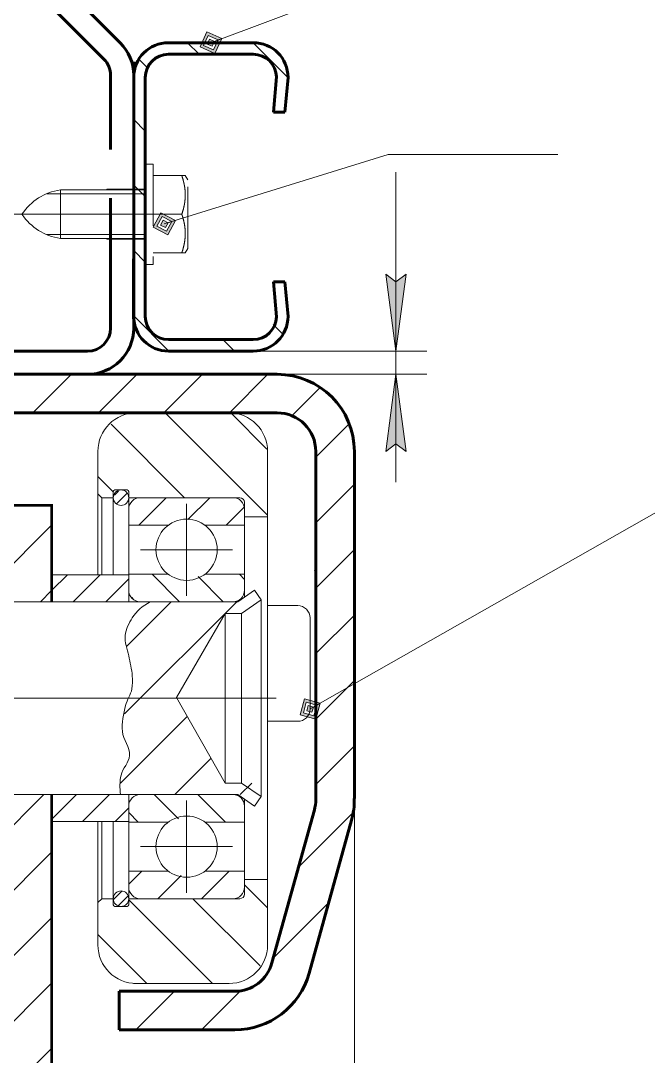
# Model space of a CAD drawing. Header units: millimetres. Extents: x 0 to 841, y 0 to 594.
# Drawn here: x 92.5 to 133.2, y 60.1 to 127.2 of the extents above; entities that cross this region are included whole.
import ezdxf

# ---------------------------------------------------------------- set-up
doc = ezdxf.new("R2010")
doc.units = ezdxf.units.MM
for name, pattern in [('K5LT_AXLED', [19.5, 15, -1.5, 1.5, -1.5]), ('K5LT_BASIC', [0]), ('K5LT_CHAIN_LINE_WITH_2_POINTS', [12, 4, -2, 1, -2, 1, -2]), ('K5LT_DASHED', [6, 4, -2]), ('K5LT_THIN', [0])]:
    doc.linetypes.add(name, pattern=pattern)
doc.layers.add('Системный слой', color=7, linetype='Continuous')
pattern_1 = [(45, (0, 0), (-0.3535534, 0.3535534), [])]
pattern_2 = [(45, (0, 0), (-2.12132, 2.12132), [])]
pattern_3 = [(45, (0, 0), (-1.06066, 1.06066), [])]
pattern_4 = [(45, (0, 0), (-1.414214, 1.414214), [])]
pattern_5 = [(-45, (0, 0), (1.414214, 1.414214), [])]

# ---------------------------------------------------------------- blocks, each defined once
blk = doc.blocks.new('U82')
at = {"layer": 'Системный слой'}
h = blk.add_hatch(dxfattribs=at)
h.set_pattern_fill('Металл', angle=45, style=0, pattern_type=0)
h.set_pattern_definition(pattern_4)
h.paths.add_polyline_path([(107.004, 94.496), (107.004, 95.533), (106.785, 96.063), (106.254, 96.283), (100.254, 96.283), (99.724, 96.063), (99.504, 95.533), (99.504, 94.496), (102.063, 94.496), (103.242, 94.893), (104.426, 94.51), (104.445, 94.496)])
h = blk.add_hatch(dxfattribs=at)
h.set_pattern_fill('Металл', angle=-45, style=0, pattern_type=0)
h.set_pattern_definition(pattern_5)
h.paths.add_polyline_path([(107.004, 90.283), (107.004, 91.32), (104.445, 91.32), (103.266, 90.923), (102.082, 91.306), (102.063, 91.32), (99.504, 91.32), (99.504, 90.283), (99.724, 89.753), (100.254, 89.533), (106.254, 89.533), (106.785, 89.753)])
h = blk.add_hatch(dxfattribs=at)
h.set_pattern_fill('Металл', angle=-45, style=0, pattern_type=0)
h.set_pattern_definition(pattern_5)
h.paths.add_polyline_path([(107.004, 75.246), (107.004, 76.283), (106.785, 76.813), (106.254, 77.033), (100.254, 77.033), (99.724, 76.813), (99.504, 76.283), (99.504, 75.246), (102.063, 75.246), (103.242, 75.643), (104.426, 75.26), (104.445, 75.246)])
h = blk.add_hatch(dxfattribs=at)
h.set_pattern_fill('Металл', angle=45, style=0, pattern_type=0)
h.set_pattern_definition(pattern_4)
h.paths.add_polyline_path([(107.004, 71.033), (107.004, 72.07), (104.445, 72.07), (103.266, 71.673), (102.082, 72.056), (102.063, 72.07), (99.504, 72.07), (99.504, 71.033), (99.724, 70.503), (100.254, 70.283), (106.254, 70.283), (106.785, 70.503)])
at = {"layer": 'Системный слой', "color": 7, "linetype": 'K5LT_THIN', "lineweight": 18}
for p, q in [((106.254, 96.283), (100.254, 96.283)), ((99.504, 95.533), (99.504, 89.533)), ((107.004, 95.533), (107.004, 89.824)), ((99.504, 94.496), (102.063, 94.496)), ((104.445, 94.496), (107.004, 94.496)), ((102.063, 91.32), (99.504, 91.32)), ((107.004, 91.32), (104.445, 91.32)), ((100.254, 89.533), (106.254, 89.533)), ((99.504, 71.033), (99.504, 77.033)), ((100.254, 77.033), (106.254, 77.033)), ((107.004, 71.033), (107.004, 76.742)), ((102.063, 75.246), (99.504, 75.246)), ((107.004, 75.246), (104.445, 75.246)), ((99.504, 72.07), (102.063, 72.07)), ((104.445, 72.07), (107.004, 72.07)), ((106.254, 70.283), (100.254, 70.283))]:
    blk.add_line(p, q, dxfattribs=at)
at = {"layer": 'Системный слой', "color": 30, "linetype": 'K5LT_AXLED', "lineweight": 18, "true_color": 0xff8000}
for p, q in [((103.254, 95.893), (103.254, 89.923)), ((106.239, 92.908), (100.269, 92.908)), ((108.004, 83.283), (98.504, 83.283)), ((103.254, 76.643), (103.254, 70.673)), ((106.239, 73.658), (100.269, 73.658))]:
    blk.add_line(p, q, dxfattribs=at)
at = {"layer": 'Системный слой', "color": 7, "linetype": 'K5LT_THIN', "lineweight": 18}
for centre in [(103.254, 92.908), (103.254, 73.658)]:
    blk.add_circle(centre, 1.985, dxfattribs=at)
for centre, start, end in [((100.254, 95.533), 90, 180), ((106.254, 95.533), 0, 90), ((100.254, 90.283), 180, 270), ((106.254, 90.283), 270, 0), ((100.254, 76.283), 90, 180), ((106.254, 76.283), 0, 90), ((100.254, 71.033), 180, 270), ((106.254, 71.033), 270, 0)]:
    blk.add_arc(centre, 0.75, start, end, dxfattribs=at)

msp = doc.modelspace()

# ---------------------------------------------------------------- hatches: boundary and pattern name
at = {"layer": 'Системный слой'}
h = msp.add_hatch(color=7, dxfattribs=at)
h.paths.add_polyline_path([(105.09, 125.08), (105.529, 126.046), (104.564, 126.485), (104.124, 125.52)])
h.paths.add_polyline_path([(105.295, 125.958), (105.002, 125.315), (104.359, 125.608), (104.652, 126.251)])
h.paths.add_polyline_path([(105.061, 125.87), (104.914, 125.549), (104.593, 125.695), (104.739, 126.017)])
h = msp.add_hatch(dxfattribs=at)
h.set_pattern_fill('Металл', angle=135, style=0, pattern_type=0)
h.set_pattern_definition([(135, (0, 0), (-2.12132, -2.12132), [])])
h.paths.add_polyline_path([(109.827, 108.033), (109.63, 110.283), (108.877, 110.283), (109.077, 108.003), (108.67, 107.006), (107.7, 106.538), (107.577, 106.533), (102.077, 106.533), (101.072, 106.92), (100.585, 107.88), (100.577, 108.033), (100.577, 123.533), (100.964, 124.538), (101.924, 125.025), (102.077, 125.033), (107.577, 125.033), (108.582, 124.646), (109.069, 123.686), (109.077, 123.562), (108.877, 121.283), (109.63, 121.283), (109.827, 123.533), (109.436, 124.801), (108.398, 125.628), (107.577, 125.783), (102.077, 125.783), (100.809, 125.392), (99.982, 124.354), (99.827, 123.533), (99.827, 108.033), (100.218, 106.765), (101.255, 105.938), (102.077, 105.783), (107.577, 105.783), (108.845, 106.174), (109.672, 107.211)])
h = msp.add_hatch(color=7, dxfattribs=at)
h.paths.add_polyline_path([(102.032, 113.318), (102.527, 114.257), (101.588, 114.751), (101.094, 113.813)])
h.paths.add_polyline_path([(102.288, 114.183), (101.958, 113.557), (101.333, 113.887), (101.662, 114.512)])
h.paths.add_polyline_path([(102.049, 114.109), (101.884, 113.796), (101.571, 113.961), (101.736, 114.273)])
for points in [[(116.823, 105.783), (117.481, 110.783), (116.823, 110.283), (116.164, 110.783)], [(117.481, 99.283), (116.823, 104.283), (116.164, 99.283), (116.823, 99.783)]]:
    msp.add_hatch(color=7, dxfattribs=at).paths.add_polyline_path(points)
h = msp.add_hatch(dxfattribs=at)
h.set_pattern_fill('Металл', angle=45, style=0, pattern_type=0)
h.set_pattern_definition(pattern_2)
h.paths.add_polyline_path([(89.752, 101.783), (109.127, 101.783), (110.471, 101.391), (111.394, 100.338), (111.627, 99.283), (111.627, 76.707), (111.536, 76.039), (108.786, 66.115), (108.05, 64.925), (106.789, 64.317), (106.377, 64.283), (98.877, 64.283), (98.877, 61.783), (106.377, 61.783), (108.327, 62.179), (109.969, 63.304), (111.041, 64.98), (111.196, 65.448), (113.946, 75.371), (114.127, 76.783), (114.127, 99.283), (113.731, 101.233), (112.606, 102.874), (110.93, 103.947), (109.127, 104.283), (89.752, 104.283)])
h.paths.add_polyline_path([(72.127, 101.783), (86.502, 101.783), (86.502, 104.283), (72.127, 104.283), (70.177, 103.887), (68.536, 102.762), (67.463, 101.085), (67.127, 99.283), (67.127, 76.783), (67.306, 75.457), (70.056, 65.457), (70.955, 63.682), (72.475, 62.398), (74.376, 61.808), (74.877, 61.783), (82.377, 61.783), (82.377, 64.283), (74.877, 64.283), (73.533, 64.675), (72.611, 65.728), (72.467, 66.12), (69.717, 76.12), (69.627, 76.783), (69.627, 99.283), (70.019, 100.627), (71.072, 101.549)])
h = msp.add_hatch(dxfattribs=at)
h.set_pattern_fill('Металл', angle=-45, style=0, pattern_type=0)
h.set_pattern_definition([(-45, (0, 0), (2.12132, 2.12132), [])])
h.paths.add_polyline_path([(106.704, 70.283), (99.504, 70.283), (99.504, 69.883), (99.475, 69.812), (99.404, 69.783), (98.604, 69.783), (98.533, 69.812), (98.504, 69.883), (98.504, 70.283), (97.754, 70.283), (97.504, 70.033), (97.504, 67.283), (97.896, 65.939), (98.949, 65.016), (100.004, 64.783), (106.004, 64.783), (107.348, 65.175), (108.271, 66.228), (108.504, 67.283), (108.504, 71.533), (107.004, 71.533), (107.004, 70.583), (106.916, 70.371)])
h.paths.add_polyline_path([(99.504, 96.283), (106.704, 96.283), (106.916, 96.195), (107.004, 95.983), (107.004, 95.033), (108.504, 95.033), (108.504, 99.283), (108.112, 100.627), (107.059, 101.549), (106.004, 101.783), (100.004, 101.783), (98.66, 101.391), (97.738, 100.338), (97.504, 99.283), (97.504, 96.533), (97.754, 96.283), (98.504, 96.283), (98.504, 96.683), (98.533, 96.754), (98.604, 96.783), (99.404, 96.783), (99.475, 96.754), (99.504, 96.683)])
h = msp.add_hatch(dxfattribs=at)
h.set_pattern_fill('Металл', angle=45, style=0, pattern_type=0)
h.set_pattern_definition(pattern_1)
h.paths.add_polyline_path([(99.004, 95.783), (99.358, 95.929), (99.504, 96.283), (99.358, 96.636), (99.004, 96.783), (98.651, 96.636), (98.504, 96.283), (98.651, 95.929)])
h = msp.add_hatch(dxfattribs=at)
h.set_pattern_fill('Металл', angle=45, style=0, pattern_type=0)
h.set_pattern_definition(pattern_2)
h.paths.add_polyline_path([(86.504, 50.533), (86.504, 50.533), (86.801, 50.627), (87.478, 50.765), (87.963, 50.724), (88.164, 50.683), (88.856, 50.435), (91.473, 49.709), (93.678, 49.957), (94.504, 50.266), (94.504, 50.533)])
h.paths.add_polyline_path([(86.504, 74.998), (86.504, 56.77), (86.519, 56.77), (86.539, 50.533), (94.504, 50.533), (94.504, 74.998), (94.504, 77.033), (92.755, 77.033), (86.504, 77.033)])
h.paths.add_polyline_path([(86.504, 95.783), (86.504, 91.072), (86.504, 89.533), (94.504, 89.533), (94.504, 91.072), (94.504, 95.783)])
h = msp.add_hatch(dxfattribs=at)
h.set_pattern_fill('Металл', angle=45, style=0, pattern_type=0)
h.set_pattern_definition(pattern_3)
h.paths.add_polyline_path([(81.504, 89.533), (86.504, 89.533), (86.504, 91.283), (81.504, 91.283)])
h.paths.add_polyline_path([(97.504, 91.283), (94.504, 91.283), (94.504, 89.533), (99.504, 89.533), (99.504, 91.283)])
h = msp.add_hatch(dxfattribs=at)
h.set_pattern_fill('Металл', angle=45, style=0, pattern_type=0)
h.set_pattern_definition(pattern_2)
h.paths.add_polyline_path([(98.97, 77.033), (108.254, 77.033), (108.754, 77.533), (108.754, 77.783), (105.754, 77.783), (102.599, 83.318), (105.754, 88.783), (108.754, 88.783), (108.754, 89.033), (108.254, 89.533), (100.895, 89.533), (99.733, 88.498), (99.269, 87.337), (99.458, 86.237), (99.502, 86.031), (99.734, 84.725), (99.705, 83.883), (99.298, 82.809), (99.096, 81.126), (99.497, 79.998), (99.56, 79.559), (99.294, 78.908), (99.008, 78.283), (98.945, 77.265)])
h = msp.add_hatch(color=7, dxfattribs=at)
h.paths.add_polyline_path([(111.628, 81.931), (111.909, 82.954), (110.886, 83.235), (110.605, 82.212)])
h.paths.add_polyline_path([(111.691, 82.83), (111.504, 82.149), (110.822, 82.336), (111.01, 83.018)])
h.paths.add_polyline_path([(111.474, 82.707), (111.38, 82.366), (111.039, 82.46), (111.133, 82.801)])
h = msp.add_hatch(dxfattribs=at)
h.set_pattern_fill('Металл', angle=45, style=0, pattern_type=0)
h.set_pattern_definition(pattern_3)
h.paths.add_polyline_path([(83.504, 75.283), (86.504, 75.283), (86.504, 76.776), (86.504, 77.033), (81.504, 77.033), (81.504, 75.283)])
h.paths.add_polyline_path([(94.504, 75.283), (99.504, 75.283), (99.504, 77.033), (94.504, 77.033)])
h = msp.add_hatch(dxfattribs=at)
h.set_pattern_fill('Металл', angle=45, style=0, pattern_type=0)
h.set_pattern_definition(pattern_1)
h.paths.add_polyline_path([(99.004, 69.783), (99.358, 69.929), (99.504, 70.283), (99.358, 70.636), (99.004, 70.783), (98.651, 70.636), (98.504, 70.283), (98.651, 69.929)])

# ---------------------------------------------------------------- linework, layer by layer
at = {"layer": 'Системный слой', "color": 7, "linetype": 'K5LT_THIN', "lineweight": 18}
for p, q in [((120.154, 131.518), (104.827, 125.783)), ((104.564, 126.485), (104.124, 125.52)), ((104.652, 126.251), (104.359, 125.608)), ((105.529, 126.046), (104.564, 126.485)), ((105.295, 125.958), (104.652, 126.251)), ((104.359, 125.608), (105.002, 125.315)), ((104.739, 126.017), (104.593, 125.695)), ((104.593, 125.695), (104.914, 125.549)), ((105.061, 125.87), (104.739, 126.017)), ((104.914, 125.549), (105.061, 125.87)), ((105.002, 125.315), (105.295, 125.958)), ((105.061, 125.87), (105.295, 125.958)), ((105.09, 125.08), (105.529, 126.046)), ((105.295, 125.958), (105.529, 126.046)), ((104.124, 125.52), (105.09, 125.08)), ((116.325, 118.53), (101.81, 114.035)), ((116.325, 118.53), (127.318, 118.53)), ((116.823, 105.783), (116.823, 117.381)), ((101.588, 114.751), (101.094, 113.813)), ((101.662, 114.512), (101.333, 113.887)), ((101.736, 114.273), (101.571, 113.961)), ((102.527, 114.257), (101.588, 114.751)), ((102.288, 114.183), (101.662, 114.512)), ((102.049, 114.109), (101.736, 114.273)), ((101.958, 113.557), (102.288, 114.183)), ((102.032, 113.318), (102.527, 114.257)), ((102.049, 114.109), (102.288, 114.183)), ((102.288, 114.183), (102.527, 114.257)), ((101.094, 113.813), (102.032, 113.318)), ((101.333, 113.887), (101.958, 113.557)), ((101.571, 113.961), (101.884, 113.796)), ((101.884, 113.796), (102.049, 114.109)), ((116.823, 105.783), (116.823, 112.783)), ((116.823, 110.283), (116.164, 110.783)), ((116.164, 110.783), (116.823, 105.783)), ((116.823, 105.783), (117.481, 110.783)), ((117.481, 110.783), (116.823, 110.283)), ((104.877, 105.783), (118.823, 105.783)), ((116.823, 104.283), (116.823, 105.783)), ((109.127, 104.283), (118.823, 104.283)), ((116.823, 104.283), (116.164, 99.283)), ((117.481, 99.283), (116.823, 104.283)), ((116.823, 104.283), (116.823, 97.283)), ((106.004, 101.783), (100.004, 101.783)), ((116.164, 99.283), (116.823, 99.783)), ((116.823, 99.783), (117.481, 99.283)), ((97.504, 99.283), (97.504, 91.283)), ((108.504, 99.283), (108.504, 67.283)), ((140.616, 99.283), (111.257, 82.583)), ((99.404, 96.783), (98.604, 96.783)), ((97.754, 96.283), (97.504, 96.533)), ((98.504, 96.283), (97.754, 96.283)), ((97.754, 91.283), (97.754, 96.283)), ((98.504, 96.683), (98.504, 91.283)), ((99.504, 96.683), (99.504, 89.533)), ((106.704, 96.283), (99.504, 96.283)), ((107.004, 95.983), (107.004, 89.824)), ((108.504, 95.033), (107.004, 95.033)), ((111.553, 91.572), (111.553, 91.535)), ((94.504, 91.283), (99.504, 91.283)), ((106.582, 89.533), (107.663, 90.277)), ((107.663, 90.277), (108.088, 89.66)), ((74.304, 89.533), (106.582, 89.533)), ((106.815, 88.783), (108.088, 89.66)), ((108.088, 89.66), (108.088, 76.906)), ((105.754, 88.783), (102.599, 83.318)), ((105.754, 88.783), (105.754, 77.783)), ((106.815, 88.783), (105.754, 88.783)), ((106.815, 88.783), (106.815, 77.783)), ((108.504, 89.283), (110.454, 89.283)), ((111.254, 88.483), (111.257, 82.583)), ((114.127, 87.86), (114.127, 42.683)), ((99.504, 83.323), (99.504, 83.283)), ((102.599, 83.318), (105.754, 77.783)), ((110.886, 83.235), (110.605, 82.212)), ((111.01, 83.018), (110.822, 82.336)), ((111.909, 82.954), (110.886, 83.235)), ((111.691, 82.83), (111.01, 83.018)), ((111.133, 82.801), (111.039, 82.46)), ((111.474, 82.707), (111.133, 82.801)), ((111.38, 82.366), (111.474, 82.707)), ((111.474, 82.707), (111.691, 82.83)), ((111.504, 82.149), (111.691, 82.83)), ((111.628, 81.931), (111.909, 82.954)), ((111.691, 82.83), (111.909, 82.954)), ((110.605, 82.212), (111.628, 81.931)), ((110.822, 82.336), (111.504, 82.149)), ((111.039, 82.46), (111.38, 82.366)), ((110.457, 81.783), (108.504, 81.783)), ((105.754, 77.783), (106.815, 77.783)), ((106.815, 77.783), (108.088, 76.906)), ((74.304, 77.033), (106.582, 77.033)), ((99.504, 77.033), (99.504, 69.883)), ((106.582, 77.033), (107.663, 76.288)), ((107.004, 76.742), (107.004, 70.583)), ((107.663, 76.288), (108.088, 76.906)), ((94.504, 75.283), (99.504, 75.283)), ((97.504, 75.283), (97.504, 67.283)), ((97.754, 70.283), (97.754, 75.283)), ((98.504, 75.283), (98.504, 69.883)), ((108.504, 71.533), (107.004, 71.533)), ((97.754, 70.283), (97.504, 70.033)), ((98.504, 70.283), (97.754, 70.283)), ((106.704, 70.283), (99.504, 70.283)), ((99.404, 69.783), (98.604, 69.783)), ((106.004, 64.783), (99.807, 64.783))]:
    msp.add_line(p, q, dxfattribs=at)
at = {"layer": 'Системный слой', "color": 5, "linetype": 'K5LT_BASIC', "lineweight": 60, "true_color": 0x0000ff}
for p, q in [((94.273, 130.458), (98.948, 125.783)), ((93.213, 129.397), (97.888, 124.722)), ((102.077, 125.783), (107.577, 125.783)), ((107.577, 125.033), (102.077, 125.033)), ((99.83, 118.858), (99.834, 124.539)), ((98.327, 123.662), (98.327, 118.858)), ((99.827, 123.662), (99.827, 118.858)), ((108.877, 121.283), (109.077, 123.562)), ((99.827, 108.033), (99.827, 123.533)), ((100.577, 123.533), (100.577, 108.033)), ((109.827, 123.533), (109.63, 121.283)), ((109.63, 121.283), (108.877, 121.283)), ((98.327, 115.708), (98.327, 107.283)), ((99.822, 107.873), (99.828, 115.708)), ((99.827, 115.708), (99.827, 107.283)), ((109.077, 108.003), (108.877, 110.283)), ((108.877, 110.283), (109.63, 110.283)), ((109.63, 110.283), (109.827, 108.033)), ((102.077, 106.533), (107.577, 106.533)), ((96.827, 105.783), (90.653, 105.783)), ((107.577, 105.783), (102.077, 105.783)), ((72.127, 104.283), (109.127, 104.283)), ((96.827, 104.283), (90.652, 104.283)), ((109.127, 101.783), (88.128, 101.783)), ((111.627, 76.707), (111.627, 99.283)), ((114.127, 99.283), (114.127, 76.783)), ((108.786, 66.115), (111.536, 76.039)), ((113.946, 75.371), (111.196, 65.448)), ((98.877, 61.783), (98.877, 64.283)), ((98.877, 64.283), (106.377, 64.283)), ((106.377, 61.783), (98.877, 61.783))]:
    msp.add_line(p, q, dxfattribs=at)
at = {"layer": 'Системный слой', "color": 7, "linetype": 'K5LT_DASHED', "lineweight": 18}
for p, q in [((100.577, 117.911), (101.077, 117.911)), ((100.577, 117.911), (101.077, 117.911)), ((100.577, 117.911), (101.077, 117.911)), ((100.577, 117.911), (101.077, 117.911)), ((100.577, 117.911), (101.077, 117.911)), ((100.577, 117.911), (101.077, 117.911)), ((100.577, 117.911), (101.077, 117.911)), ((100.577, 117.911), (101.077, 117.911)), ((100.577, 117.911), (101.077, 117.911)), ((100.577, 117.911), (101.077, 117.911)), ((100.577, 117.911), (100.577, 111.411)), ((101.077, 117.911), (101.077, 111.411)), ((101.077, 117.161), (102.945, 117.161)), ((103.168, 117.161), (102.945, 117.161)), ((103.168, 117.161), (103.327, 116.886)), ((103.168, 117.161), (103.327, 116.886)), ((103.168, 117.161), (103.327, 116.886)), ((103.168, 117.161), (103.327, 116.886)), ((103.168, 117.161), (103.327, 116.886)), ((103.168, 117.161), (103.327, 116.886)), ((103.168, 117.161), (103.327, 116.886)), ((103.168, 117.161), (103.327, 116.886)), ((103.168, 117.161), (103.327, 116.886)), ((103.168, 117.161), (103.327, 116.886)), ((103.327, 112.436), (103.327, 116.886)), ((100.577, 116.236), (95.077, 116.236)), ((96.777, 116.236), (95.077, 116.236)), ((95.077, 113.086), (95.077, 116.236)), ((96.777, 116.236), (95.077, 116.236)), ((96.777, 116.236), (95.077, 116.236)), ((96.777, 116.236), (95.077, 116.236)), ((96.777, 116.236), (95.077, 116.236)), ((96.777, 116.236), (95.077, 116.236)), ((96.777, 116.236), (95.077, 116.236)), ((96.777, 116.236), (95.077, 116.236)), ((96.777, 116.236), (95.077, 116.236)), ((98.077, 116.236), (98.027, 116.236)), ((98.077, 116.236), (98.027, 116.236)), ((98.077, 116.236), (98.027, 116.236)), ((98.077, 116.236), (98.027, 116.236)), ((98.077, 116.236), (98.027, 116.236)), ((98.077, 116.236), (98.027, 116.236)), ((98.077, 116.236), (98.027, 116.236)), ((98.077, 116.236), (98.027, 116.236)), ((98.077, 116.236), (98.027, 116.236)), ((98.077, 116.286), (100.577, 116.286)), ((98.077, 116.236), (98.077, 116.286)), ((94.186, 115.986), (95.077, 115.986)), ((100.577, 115.986), (95.077, 115.986)), ((96.777, 115.986), (95.077, 115.986)), ((100.577, 115.986), (98.027, 115.986)), ((101.077, 114.661), (102.945, 114.661)), ((94.186, 113.336), (95.077, 113.336)), ((100.577, 113.336), (95.077, 113.336)), ((96.777, 113.336), (95.077, 113.336)), ((100.577, 113.086), (95.077, 113.086)), ((96.777, 113.086), (95.077, 113.086)), ((96.777, 113.086), (95.077, 113.086)), ((96.777, 113.086), (95.077, 113.086)), ((96.777, 113.086), (95.077, 113.086)), ((96.777, 113.086), (95.077, 113.086)), ((96.777, 113.086), (95.077, 113.086)), ((96.777, 113.086), (95.077, 113.086)), ((96.777, 113.086), (95.077, 113.086)), ((96.777, 113.086), (95.077, 113.086)), ((100.577, 113.336), (98.027, 113.336)), ((98.077, 113.086), (98.027, 113.086)), ((98.077, 113.086), (98.027, 113.086)), ((98.077, 113.086), (98.027, 113.086)), ((98.077, 113.086), (98.027, 113.086)), ((98.077, 113.086), (98.027, 113.086)), ((98.077, 113.086), (98.027, 113.086)), ((98.077, 113.086), (98.027, 113.086)), ((98.077, 113.086), (98.027, 113.086)), ((98.077, 113.086), (98.027, 113.086)), ((98.077, 113.036), (98.077, 113.086)), ((98.077, 113.036), (100.577, 113.036)), ((101.077, 112.161), (102.945, 112.161)), ((102.945, 112.161), (103.168, 112.161)), ((103.168, 112.161), (103.327, 112.436)), ((103.168, 112.161), (103.327, 112.436)), ((103.168, 112.161), (103.327, 112.436)), ((103.168, 112.161), (103.327, 112.436)), ((103.168, 112.161), (103.327, 112.436)), ((103.168, 112.161), (103.327, 112.436)), ((103.168, 112.161), (103.327, 112.436)), ((103.168, 112.161), (103.327, 112.436)), ((103.168, 112.161), (103.327, 112.436)), ((103.168, 112.161), (103.327, 112.436)), ((100.577, 111.411), (101.077, 111.411)), ((100.577, 111.411), (101.077, 111.411)), ((100.577, 111.411), (101.077, 111.411)), ((100.577, 111.411), (101.077, 111.411)), ((100.577, 111.411), (101.077, 111.411)), ((100.577, 111.411), (101.077, 111.411)), ((100.577, 111.411), (101.077, 111.411)), ((100.577, 111.411), (101.077, 111.411)), ((100.577, 111.411), (101.077, 111.411)), ((100.577, 111.411), (101.077, 111.411))]:
    msp.add_line(p, q, dxfattribs=at)
at = {"layer": 'Системный слой', "color": 30, "linetype": 'K5LT_AXLED', "lineweight": 18, "true_color": 0xff8000}
for p, q in [((89.877, 114.661), (102.877, 114.661)), ((71.561, 83.283), (109.951, 83.283)), ((71.866, 83.283), (108.477, 83.283))]:
    msp.add_line(p, q, dxfattribs=at)
at = {"layer": 'Системный слой', "color": 7, "linetype": 'K5LT_THIN', "const_width": 0.18}
for points in [[(94.504, 89.533), (94.504, 95.783), (86.504, 95.783), (86.504, 89.533)], [(94.504, 50.533), (94.504, 77.033)]]:
    msp.add_lwpolyline(points, dxfattribs=at)
at = {"layer": 'Системный слой', "color": 7, "linetype": 'K5LT_THIN', "lineweight": 18}
for centre in [(99.004, 96.283), (99.004, 70.283)]:
    msp.add_circle(centre, 0.5, dxfattribs=at)
at = {"layer": 'Системный слой', "color": 5, "linetype": 'K5LT_BASIC', "lineweight": 60, "true_color": 0x0000ff}
for centre, radius, start, end in [((96.827, 123.662), 3, 0, 45), ((102.077, 123.533), 2.25, 90, 180), ((107.577, 123.533), 2.25, 0, 90), ((102.077, 123.533), 1.5, 90, 180), ((107.577, 123.533), 1.5, 1.1247, 90), ((96.827, 123.662), 1.5, 0, 45), ((102.077, 108.033), 2.25, 180, 270), ((102.077, 108.033), 1.5, 180, 270), ((107.577, 108.033), 2.25, 270, 0), ((107.577, 108.033), 1.5, 270, 358.8753), ((96.827, 107.283), 3, 270, 0), ((96.827, 107.283), 1.5, 270, 0), ((109.127, 99.283), 5, 0, 90), ((109.127, 99.283), 2.5, 0, 90), ((109.127, 76.707), 2.5, 344.51136, 0), ((109.127, 76.707), 5, 344.51136, 0.87302), ((106.377, 66.783), 2.5, 270, 344.51136), ((106.377, 66.783), 5, 270, 344.51136)]:
    msp.add_arc(centre, radius, start, end, dxfattribs=at)
at = {"layer": 'Системный слой', "color": 7, "linetype": 'K5LT_THIN', "lineweight": 18}
for centre, radius, start, end in [((100.004, 99.283), 2.5, 90, 180), ((106.004, 99.283), 2.5, 0, 90), ((98.604, 96.683), 0.1, 90, 180), ((99.404, 96.683), 0.1, 0, 90), ((106.704, 95.983), 0.3, 0, 90), ((110.454, 88.483), 0.8, 0.02543, 90), ((110.457, 82.583), 0.8, 270, 0.02543), ((106.704, 70.583), 0.3, 270, 0), ((98.604, 69.883), 0.1, 180, 270), ((99.404, 69.883), 0.1, 270, 0), ((100.004, 67.283), 2.5, 180, 270), ((106.004, 67.283), 2.5, 270, 0)]:
    msp.add_arc(centre, radius, start, end, dxfattribs=at)
at = {"layer": 'Системный слой', "color": 7, "linetype": 'K5LT_CHAIN_LINE_WITH_2_POINTS', "lineweight": 18}
msp.add_arc((109.101, 76.783), 2.5, 344.62375, 0, dxfattribs=at)
at = {"layer": 'Системный слой', "color": 7, "linetype": 'K5LT_DASHED', "lineweight": 18}
for points, knots in [([(102.945, 117.161), (102.977, 117.064), (103.034, 116.876), (103.104, 116.582), (103.15, 116.294), (103.169, 116.03), (103.168, 115.805), (103.156, 115.61), (103.133, 115.42), (103.1, 115.232), (103.043, 114.977), (102.987, 114.787), (102.945, 114.661)], [0, 0, 0, 0, 1.549818, 2.992222, 4.610295, 6.008391, 7.059696, 8.058214, 9.015785, 9.985197, 10.97829, 13, 13, 13, 13]), ([(102.945, 114.661), (102.958, 114.621), (103, 114.49), (103.055, 114.292), (103.107, 114.057), (103.142, 113.84), (103.163, 113.625), (103.17, 113.42), (103.164, 113.204), (103.14, 112.956), (103.093, 112.687), (103.026, 112.417), (102.973, 112.245), (102.945, 112.161)], [0, 0, 0, 0, 0.689736, 2.24922, 3.361884, 4.659091, 5.868388, 6.92782, 8.056313, 9.438689, 11.04297, 12.55346, 14, 14, 14, 14])]:
    msp.add_open_spline(points, degree=3, knots=knots, dxfattribs=at)
for points in [[(92.577, 114.661), (93.19, 115.541), (94.023, 116.066), (95.077, 116.236)], [(92.577, 114.661), (93.19, 115.541), (94.023, 116.066), (95.077, 116.236)], [(92.577, 114.661), (93.19, 115.541), (94.023, 116.066), (95.077, 116.236)], [(92.577, 114.661), (93.19, 115.541), (94.023, 116.066), (95.077, 116.236)], [(92.577, 114.661), (93.19, 115.541), (94.023, 116.066), (95.077, 116.236)], [(92.577, 114.661), (93.19, 115.541), (94.023, 116.066), (95.077, 116.236)], [(92.577, 114.661), (93.19, 115.541), (94.023, 116.066), (95.077, 116.236)], [(92.577, 114.661), (93.19, 115.541), (94.023, 116.066), (95.077, 116.236)], [(92.577, 114.661), (93.19, 115.541), (94.023, 116.066), (95.077, 116.236)], [(92.577, 114.661), (93.19, 115.541), (94.023, 116.066), (95.077, 116.236)], [(92.577, 114.661), (93.19, 113.782), (94.023, 113.257), (95.077, 113.086)], [(92.577, 114.661), (93.19, 113.782), (94.023, 113.257), (95.077, 113.086)], [(92.577, 114.661), (93.19, 113.782), (94.023, 113.257), (95.077, 113.086)], [(92.577, 114.661), (93.19, 113.782), (94.023, 113.257), (95.077, 113.086)], [(92.577, 114.661), (93.19, 113.782), (94.023, 113.257), (95.077, 113.086)], [(92.577, 114.661), (93.19, 113.782), (94.023, 113.257), (95.077, 113.086)], [(92.577, 114.661), (93.19, 113.782), (94.023, 113.257), (95.077, 113.086)], [(92.577, 114.661), (93.19, 113.782), (94.023, 113.257), (95.077, 113.086)], [(92.577, 114.661), (93.19, 113.782), (94.023, 113.257), (95.077, 113.086)], [(92.577, 114.661), (93.19, 113.782), (94.023, 113.257), (95.077, 113.086)]]:
    msp.add_open_spline(points, degree=3, dxfattribs=at)
at = {"layer": 'Системный слой', "color": 7, "linetype": 'K5LT_THIN', "lineweight": 18}
msp.add_open_spline([(100.895, 89.533), (100.4, 89.264), (100.013, 88.919), (99.734, 88.499), (99.509, 88.161), (99.314, 87.736), (99.27, 87.338), (99.223, 86.915), (99.424, 86.467), (99.502, 86.032), (99.579, 85.597), (99.713, 85.165), (99.734, 84.726), (99.747, 84.447), (99.753, 84.157), (99.705, 83.885), (99.64, 83.512), (99.398, 83.178), (99.299, 82.811), (99.152, 82.269), (99.047, 81.679), (99.096, 81.128), (99.142, 80.596), (99.605, 80.071), (99.56, 79.561), (99.521, 79.126), (99.103, 78.729), (99.008, 78.284), (98.923, 77.883), (98.911, 77.466), (98.97, 77.033)], degree=3, knots=[0, 0, 0, 0, 1, 1, 1, 2, 2, 2, 3, 3, 3, 4, 4, 4, 5, 5, 5, 6, 6, 6, 7, 7, 7, 8, 8, 8, 9, 9, 9, 10, 10, 10, 10], dxfattribs=at)

# ---------------------------------------------------------------- block references
at = {"layer": 'Системный слой'}
msp.add_blockref('U82', (0, 0), dxfattribs=at)

doc.saveas('drawing.dxf')
